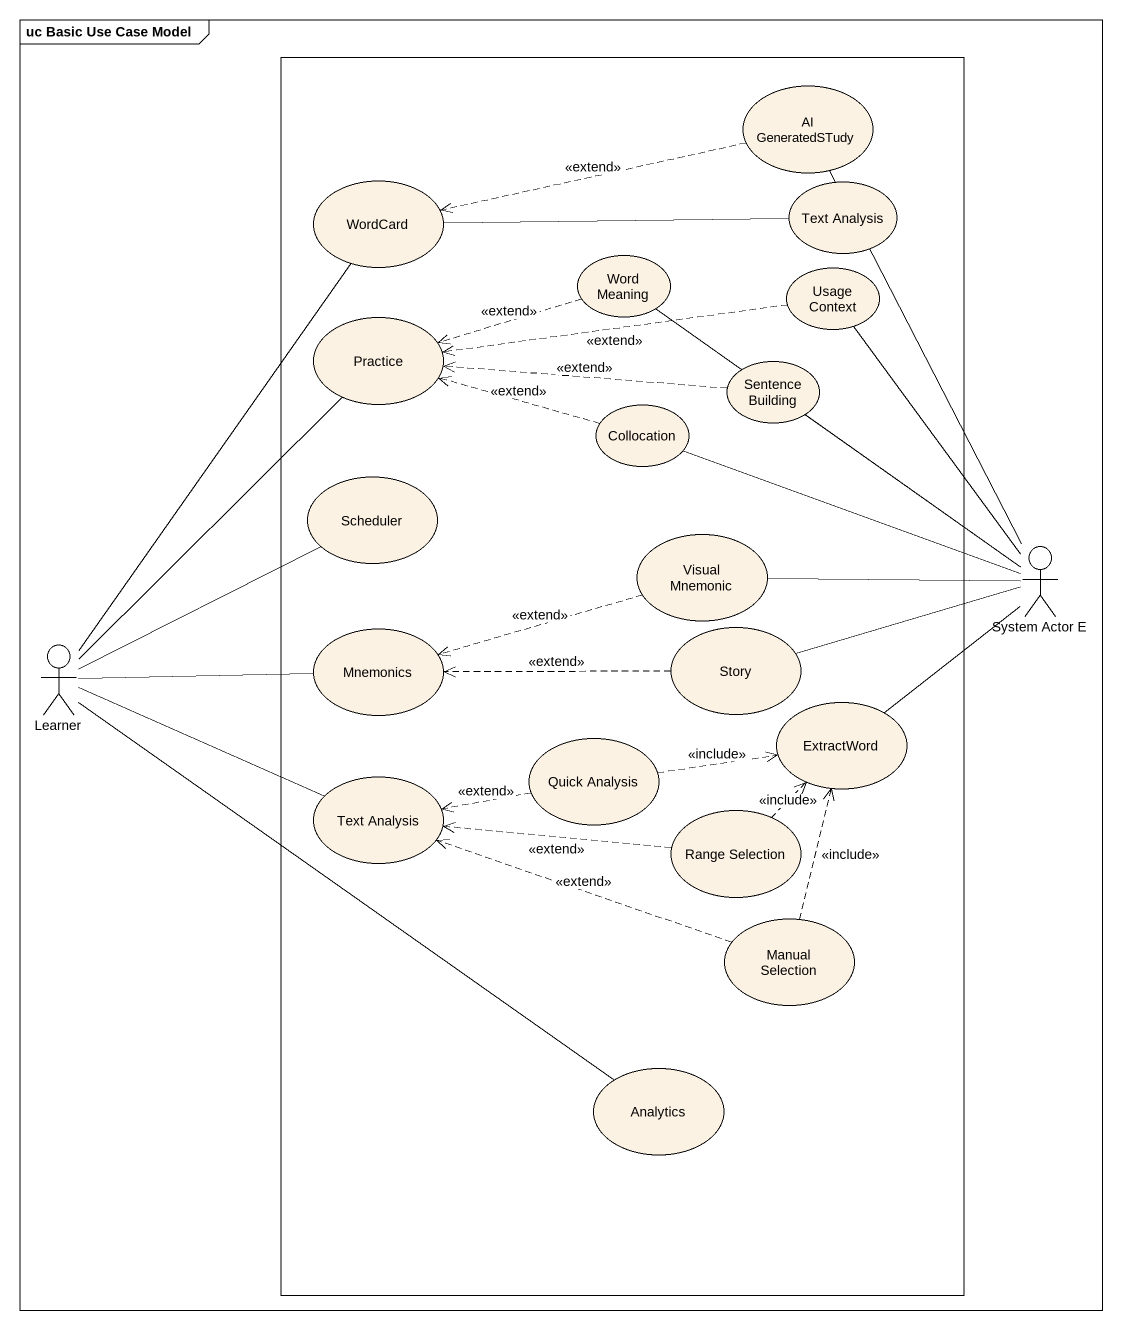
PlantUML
@startuml
mainframe uc Basic Use Case Model
rectangle " " as rectangle1 {
  usecase "AI GeneratedSTudy" as AI_GeneratedSTudy
  usecase WordCard
  usecase "Text Analysis" as Text_Analysis
  usecase "Word Meaning" as Word_Meaning
  usecase "Usage Context" as Usage_Context
  usecase Practice
  usecase "Sentence Building" as Sentence_Building
  usecase Collocation
  usecase Scheduler
  usecase "Visual Mnemonic" as Visual_Mnemonic
  usecase Mnemonics
  usecase Story
  usecase "Quick Analysis" as Quick_Analysis
  usecase ExtractWord
  usecase "Text Analysis" as Text_Analysis_2
  usecase "Range Selection" as Range_Selection
  usecase "Manual Selection" as Manual_Selection
  usecase Analytics
}
actor "System Actor E" as System_Actor_E
actor Learner
AI_GeneratedSTudy .left.> WordCard : <<extend>>
AI_GeneratedSTudy -- System_Actor_E
WordCard -- Learner
Text_Analysis -left- WordCard
Word_Meaning .left.> Practice : <<extend>>
Word_Meaning -- System_Actor_E
Usage_Context .left.> Practice : <<extend>>
Usage_Context -- System_Actor_E
Practice -- Learner
Sentence_Building .left.> Practice : <<extend>>
Sentence_Building -- System_Actor_E
Collocation .left.> Practice : <<extend>>
Collocation -right- System_Actor_E
Visual_Mnemonic -right- System_Actor_E
Visual_Mnemonic .left.> Mnemonics : <<extend>>
Mnemonics -left- Learner
Story -right- System_Actor_E
Story .left.> Mnemonics : <<extend>>
Learner -right- Scheduler
Quick_Analysis .right.> ExtractWord : <<include>>
Quick_Analysis .left.> Text_Analysis_2 : <<extend>>
ExtractWord -up- System_Actor_E
Text_Analysis_2 -left- Learner
Range_Selection .up.> ExtractWord : <<include>>
Range_Selection .left.> Text_Analysis_2 : <<extend>>
Manual_Selection .up.> ExtractWord : <<include>>
Manual_Selection .left.> Text_Analysis_2 : <<extend>>
Analytics -up- Learner
@enduml
